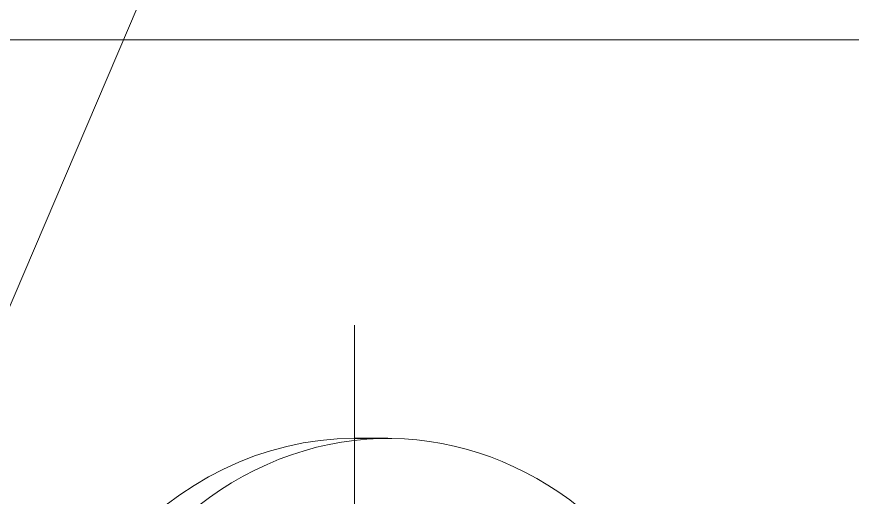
# Model space of a CAD drawing. Header units: millimetres. Extents: x 89051 to 218395, y -330386 to -125649.
# Drawn here: x 92795 to 92893.8, y -126982.1 to -126925.2 of the extents above; entities that cross this region are included whole.
import ezdxf

# ---------------------------------------------------------------- set-up
doc = ezdxf.new("R2010")
doc.units = ezdxf.units.MM
doc.header["$LTSCALE"] = 13
for name, pattern in [('1 实线', [0]), ('ACAD_ISO04W100', [30, 24, -3, 0, -3]), ('CENTER', [50.8, 31.75, -6.35, 6.35, -6.35])]:
    doc.linetypes.add(name, pattern=pattern)
doc.layers.get('0').update_dxf_attribs({"color": 1, "linetype": 'CENTER'})
doc.layers.add('标注、文本', color=3, linetype='Continuous', lineweight=25)
doc.layers.add('铁心', color=3, linetype='Continuous', lineweight=0)
doc.layers.add('粗实线', color=4, linetype='Continuous')

msp = doc.modelspace()

# ---------------------------------------------------------------- linework, layer by layer
at = {"color": 7, "linetype": '1 实线', "lineweight": 0}
msp.add_line((92965.931, -126927.951), (92441.931, -126927.951), dxfattribs=at)
at = {"color": 7, "linetype": '1 实线', "lineweight": 0, "extrusion": (0, 0, -1)}
for centre, start_param, end_param in [((92838.864, -127021.077), 2.304713, 7.120065), ((92834.931, -127021.077), 3.141593, 6.283185)]:
    msp.add_ellipse(centre, major_axis=(0, 45.983), ratio=0.866025, start_param=start_param, end_param=end_param, dxfattribs=at)
at = {"layer": '标注、文本', "color": 1, "linetype": 'ACAD_ISO04W100', "lineweight": 15}
msp.add_line((92834.931, -127080.467), (92834.931, -126961.688), dxfattribs=at)
at = {"layer": '粗实线', "ltscale": 2}
msp.add_line((92838.864, -126975.094), (92834.931, -126975.094), dxfattribs=at)
at = {"layer": '铁心'}
msp.add_lwpolyline([(92703.931, -127171.033), (93087.514, -126271.309), (93087.514, -126271.309)], dxfattribs=at)

doc.saveas('drawing.dxf')
